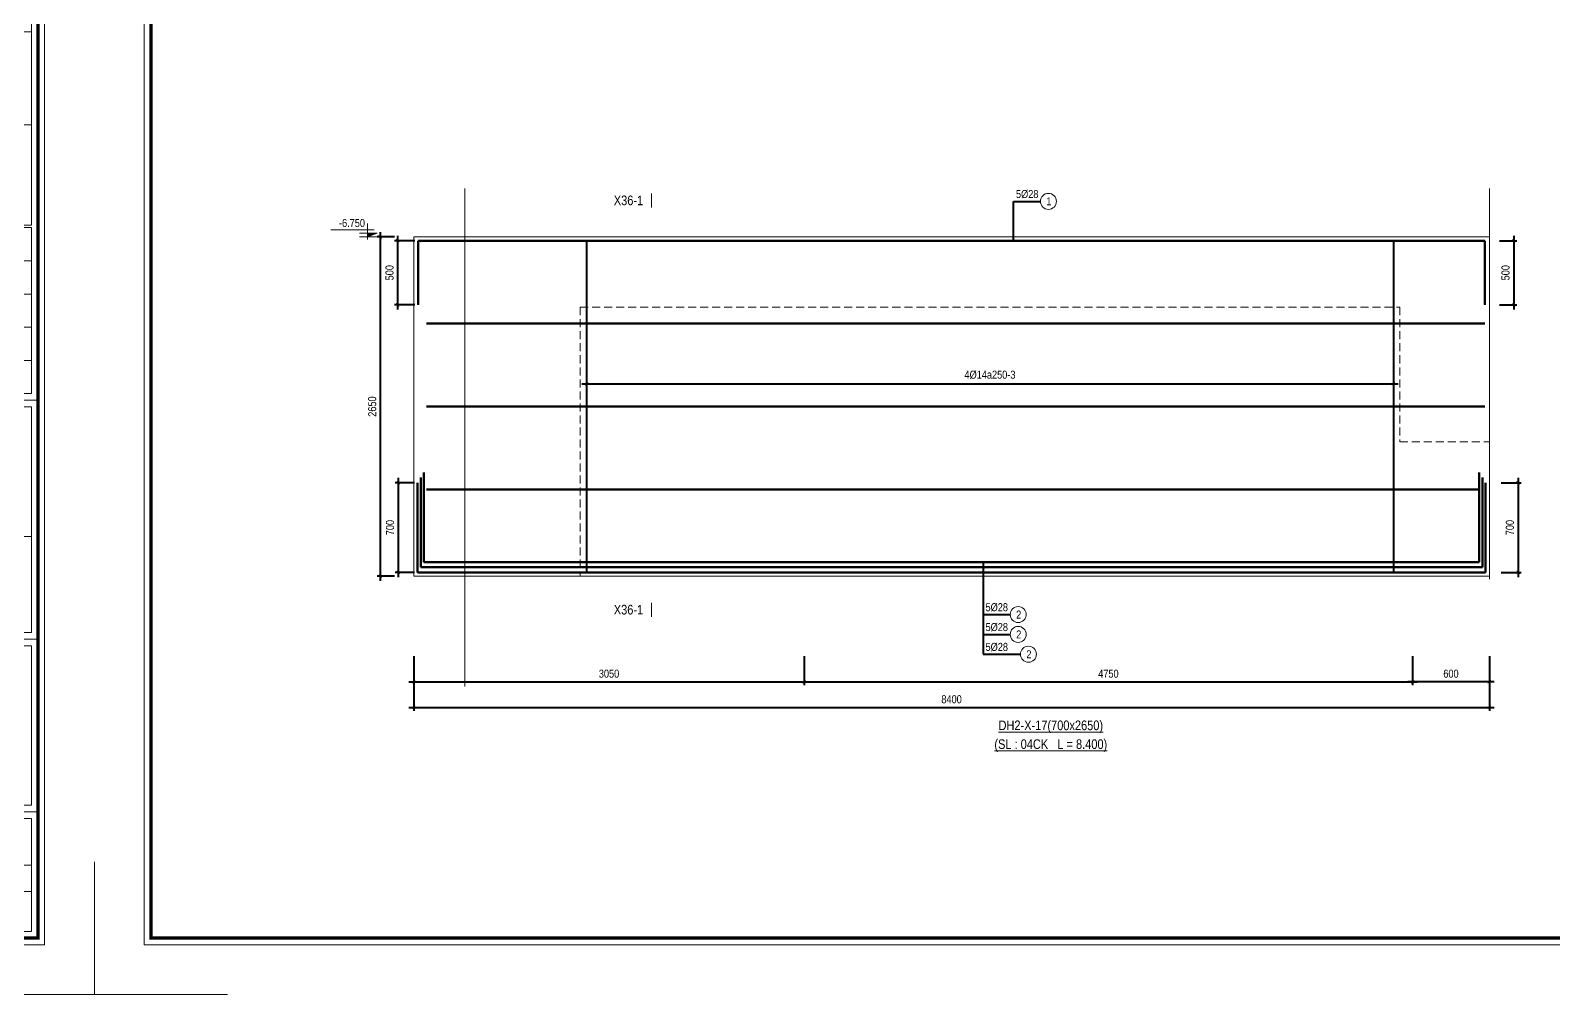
# Model space of a CAD drawing. Header units: millimetres. Extents: x 3014920 to 3563667, y -1638653 to -1356471.
# Drawn here: x 3214324 to 3226218, y -1601326 to -1593798 of the extents above; entities that cross this region are included whole.
import ezdxf
from ezdxf.enums import TextEntityAlignment as Align
from ezdxf.xclip import XClip

# ---------------------------------------------------------------- set-up
doc = ezdxf.new("R2010")
doc.units = ezdxf.units.MM
doc.header["$MEASUREMENT"] = 0
doc.header["$XCLIPFRAME"] = 0
doc.header["$PDMODE"] = 2
for name, pattern in [('6 TANG DIEN HINH 14-15$0$ACAD_ISO10W100', [18, 12, -3, 0, -3]), ('ACAD_ISO04W100', [30, 24, -3, 0, -3]), ('HIDDEN', [0.375, 0.25, -0.125])]:
    doc.linetypes.add(name, pattern=pattern)
doc.layers.get('0').update_dxf_attribs({"lineweight": 9})
doc.layers.get('Defpoints').update_dxf_attribs({"color": 10, "lineweight": 0})
for name, color, linetype, lineweight in [('CDAI', 21, 'Continuous', 40), ('CTHEP', 50, 'Continuous', 50), ('DBAO', 90, 'Continuous', 13), ('DGIONG', 130, 'Continuous', 13), ('HATCH', 154, 'Continuous', 9), ('KTH', 154, 'Continuous', 9), ('Net khuat', 8, 'HIDDEN', 13), ('TEXT', 7, 'Continuous', 15), ('TRUC', 251, 'ACAD_ISO04W100', 9)]:
    doc.layers.add(name, color=color, linetype=linetype, lineweight=lineweight)
doc.styles.add('Star-HelCon', font='VHELVCN_0.TTF')
doc.styles.add('TTP-HelCon', font='VHELVCN_0.TTF')
doc.styles.add('VNI-HELVE-CONDENSE', font='VHELVCN_0.TTF')
doc.dimstyles.new('kc-25', dxfattribs={"dimtxt": 62.5, "dimasz": 20, "dimexe": 20, "dimexo": 50, "dimgap": 25, "dimtad": 3, "dimdec": 0, "dimzin": 0, "dimdsep": 46, "dimtxsty": 'VNI-HELVE-CONDENSE', "dimblk": 'DIM', "dimcen": 2.5, "dimclrd": 256, "dimclre": 154, "dimclrt": 7, "dimaunit": 1, "dimadec": 0, "dimazin": 0, "dimtfac": 1, "dimtdec": 0, "dimtix": 1, "dimtmove": 0, "dimatfit": 3, "dimldrblk": 'DOT', "dimfxl": 1, "dimtolj": 1, "dimtzin": 0, "dimarcsym": 0})
doc.dimstyles.new('TTP-25', dxfattribs={"dimscale": 25, "dimtxt": 2.5, "dimasz": 1, "dimexe": 1, "dimexo": 1, "dimgap": 0.09, "dimtad": 0, "dimdec": 4, "dimrnd": 1, "dimzin": 9, "dimdsep": 46, "dimtxsty": 'TTP-HelCon', "dimblk": 'ARCHTICK', "dimcen": 0.09, "dimdle": 1.5, "dimclrd": 256, "dimclre": 256, "dimclrt": 7, "dimadec": 0, "dimazin": 0, "dimtfac": 1, "dimtdec": 4, "dimtmove": 0, "dimatfit": 3, "dimldrblk": 'ARCHTICK', "dimfxl": 1, "dimtvp": 1, "dimtolj": 1, "dimtzin": 0, "dimarcsym": 0})

# ---------------------------------------------------------------- blocks, each defined once
blk = doc.blocks.new('CODE')
at = {"layer": 'DBAO'}
for p, q in [((-63, 0), (-138, 30)), ((-138, 30), (0, 30)), ((-138, 0), (0, 0)), ((-113, 55), (224, 55)), ((-63, -20), (-63, 105))]:
    blk.add_line(p, q, dxfattribs=at)
at = {"layer": 'HATCH', "color": 1}
blk.add_solid([(-63, 0), (-138, 30), (-63, 30)], dxfattribs=at)
blk = doc.blocks.new('_ArchTick')
at = {"color": 0, "linetype": 'ByBlock', "const_width": 0.15}
blk.add_lwpolyline([(-0.5, -0.5), (0.5, 0.5)], dxfattribs=at)
blk = doc.blocks.new('*D347')
at = {"layer": 'Defpoints', "color": 0, "transparency": 16777216}
for p in [(-736, 70), (-872, -2580), (-736, -2580)]:
    blk.add_point(p, dxfattribs=at)
at = {"layer": 'KTH', "lineweight": -2, "transparency": 16777216}
for p, q in [((-761, 70), (-897, 70)), ((-872, 108), (-872, -2617)), ((-761, -2580), (-897, -2580))]:
    blk.add_line(p, q, dxfattribs=at)
at = {"layer": 'KTH', "lineweight": -2, "transparency": 16777216, "xscale": 25, "yscale": 25, "zscale": 25}
for p, rotation in [((-872, 70), 90), ((-872, -2580), 270)]:
    blk.add_blockref('_ArchTick', p, dxfattribs=dict(at, rotation=rotation))
at = {"layer": 'KTH', "color": 7, "transparency": 16777216, "insert": (-935, -1255), "char_height": 62.5, "attachment_point": 5, "rotation": 90, "style": 'TTP-HelCon'}
blk.add_mtext('\\A1;2650', dxfattribs=at)
blk = doc.blocks.new('*D348')
at = {"layer": 'Defpoints', "color": 0, "transparency": 16777216}
for p in [(2439, -3180), (7189, -3180), (7189, -3405)]:
    blk.add_point(p, dxfattribs=at)
at = {"layer": 'KTH', "lineweight": -2, "transparency": 16777216}
for p, q in [((2439, -3205), (2439, -3430)), ((7189, -3205), (7189, -3430)), ((2401, -3405), (7226, -3405))]:
    blk.add_line(p, q, dxfattribs=at)
at = {"layer": 'KTH', "lineweight": -2, "transparency": 16777216, "xscale": 25, "yscale": 25, "zscale": 25, "rotation": 180}
blk.add_blockref('_ArchTick', (2439, -3405), dxfattribs=at)
at = {"layer": 'KTH', "lineweight": -2, "transparency": 16777216, "xscale": 25, "yscale": 25, "zscale": 25}
blk.add_blockref('_ArchTick', (7189, -3405), dxfattribs=at)
at = {"layer": 'KTH', "color": 7, "transparency": 16777216, "insert": (4814, -3341), "char_height": 62.5, "attachment_point": 5, "style": 'TTP-HelCon'}
blk.add_mtext('\\A1;4750', dxfattribs=at)
blk = doc.blocks.new('DIM')
h = blk.add_hatch(color=1)
h.paths.add_polyline_path([(0.49, 0.29, 1), (0.29, 0.49), (-0.19, 0), (0.19, 0)])
h.paths.add_polyline_path([(0.19, 0), (-0.19, 0), (-0.49, -0.29, 1), (-0.29, -0.49)])
at = {"color": 9}
for p, q in [((-0.19, 0), (-1.5, 0)), ((0.19, 0), (1.5, 0))]:
    blk.add_line(p, q, dxfattribs=at)
at = {"color": 1}
for p, q in [((-0.49, -0.29), (0.29, 0.49)), ((-0.29, -0.49), (0.49, 0.29)), ((-0.19, 0), (0.19, 0))]:
    blk.add_line(p, q, dxfattribs=at)
blk.add_arc((-0.39, -0.39), 0.138, 135, 315, dxfattribs=at)
blk = doc.blocks.new('*D349')
at = {"layer": 'Defpoints', "color": 0, "transparency": 16777216}
for p in [(-611, -3180), (2439, -3180), (2439, -3405)]:
    blk.add_point(p, dxfattribs=at)
at = {"layer": 'KTH', "lineweight": -2, "transparency": 16777216}
for p, q in [((-611, -3205), (-611, -3430)), ((2439, -3205), (2439, -3430)), ((-649, -3405), (2476, -3405))]:
    blk.add_line(p, q, dxfattribs=at)
at = {"layer": 'KTH', "lineweight": -2, "transparency": 16777216, "xscale": 25, "yscale": 25, "zscale": 25, "rotation": 180}
blk.add_blockref('_ArchTick', (-611, -3405), dxfattribs=at)
at = {"layer": 'KTH', "lineweight": -2, "transparency": 16777216, "xscale": 25, "yscale": 25, "zscale": 25}
blk.add_blockref('_ArchTick', (2439, -3405), dxfattribs=at)
at = {"layer": 'KTH', "color": 7, "transparency": 16777216, "insert": (914, -3341), "char_height": 62.5, "attachment_point": 5, "style": 'TTP-HelCon'}
blk.add_mtext('\\A1;3050', dxfattribs=at)
blk = doc.blocks.new('*D350')
at = {"layer": 'Defpoints', "color": 0, "transparency": 16777216}
for p in [(-611, -3180), (7789, -3205), (7789, -3605)]:
    blk.add_point(p, dxfattribs=at)
at = {"layer": 'KTH', "lineweight": -2, "transparency": 16777216}
for p, q in [((-611, -3205), (-611, -3630)), ((7789, -3230), (7789, -3630)), ((-649, -3605), (7826, -3605))]:
    blk.add_line(p, q, dxfattribs=at)
at = {"layer": 'KTH', "lineweight": -2, "transparency": 16777216, "xscale": 25, "yscale": 25, "zscale": 25, "rotation": 180}
blk.add_blockref('_ArchTick', (-611, -3605), dxfattribs=at)
at = {"layer": 'KTH', "lineweight": -2, "transparency": 16777216, "xscale": 25, "yscale": 25, "zscale": 25}
blk.add_blockref('_ArchTick', (7789, -3605), dxfattribs=at)
at = {"layer": 'KTH', "color": 7, "transparency": 16777216, "insert": (3589, -3541), "char_height": 62.5, "attachment_point": 5, "style": 'TTP-HelCon'}
blk.add_mtext('\\A1;8400', dxfattribs=at)
blk = doc.blocks.new('*D351')
at = {"layer": 'Defpoints', "color": 0, "transparency": 16777216}
for p in [(739, -879), (7039, -879), (7039, -1077)]:
    blk.add_point(p, dxfattribs=at)
at = {"layer": 'KTH', "lineweight": -2, "transparency": 16777216}
for p, q in [((739, -904), (739, -1102)), ((7039, -904), (7039, -1102)), ((701, -1077), (7076, -1077))]:
    blk.add_line(p, q, dxfattribs=at)
at = {"layer": 'KTH', "lineweight": -2, "transparency": 16777216, "xscale": 25, "yscale": 25, "zscale": 25, "rotation": 180}
blk.add_blockref('_ArchTick', (739, -1077), dxfattribs=at)
at = {"layer": 'KTH', "lineweight": -2, "transparency": 16777216, "xscale": 25, "yscale": 25, "zscale": 25}
blk.add_blockref('_ArchTick', (7039, -1077), dxfattribs=at)
at = {"layer": 'KTH', "color": 7, "transparency": 16777216, "insert": (3889, -1007), "char_height": 62.5, "attachment_point": 5, "style": 'TTP-HelCon'}
blk.add_mtext('\\A1;4Þ14a250-3', dxfattribs=at)
blk = doc.blocks.new('*D352')
at = {"layer": 'Defpoints', "color": 0, "transparency": 16777216}
for p in [(7189, -3180), (7789, -3180), (7189, -3405)]:
    blk.add_point(p, dxfattribs=at)
at = {"layer": 'KTH', "lineweight": -2, "transparency": 16777216}
for p, q in [((7189, -3205), (7189, -3430)), ((7789, -3205), (7789, -3430)), ((7826, -3405), (7151, -3405))]:
    blk.add_line(p, q, dxfattribs=at)
at = {"layer": 'KTH', "lineweight": -2, "transparency": 16777216, "xscale": 25, "yscale": 25, "zscale": 25, "rotation": 180}
blk.add_blockref('_ArchTick', (7189, -3405), dxfattribs=at)
at = {"layer": 'KTH', "lineweight": -2, "transparency": 16777216, "xscale": 25, "yscale": 25, "zscale": 25}
blk.add_blockref('_ArchTick', (7789, -3405), dxfattribs=at)
at = {"layer": 'KTH', "color": 7, "transparency": 16777216, "insert": (7489, -3341), "char_height": 62.5, "attachment_point": 5, "style": 'TTP-HelCon'}
blk.add_mtext('\\A1;600', dxfattribs=at)
blk = doc.blocks.new('*D353')
at = {"layer": 'Defpoints', "color": 0, "transparency": 16777216}
for p in [(-581, -1850), (-732, -2550), (-581, -2550)]:
    blk.add_point(p, dxfattribs=at)
at = {"layer": 'KTH', "lineweight": -2, "transparency": 16777216}
for p, q in [((-606, -1850), (-757, -1850)), ((-732, -1812), (-732, -2587)), ((-606, -2550), (-757, -2550))]:
    blk.add_line(p, q, dxfattribs=at)
at = {"layer": 'KTH', "lineweight": -2, "transparency": 16777216, "xscale": 25, "yscale": 25, "zscale": 25}
for p, rotation in [((-732, -1850), 90), ((-732, -2550), 270)]:
    blk.add_blockref('_ArchTick', p, dxfattribs=dict(at, rotation=rotation))
at = {"layer": 'KTH', "color": 7, "transparency": 16777216, "insert": (-796, -2200), "char_height": 62.5, "attachment_point": 5, "rotation": 90, "style": 'TTP-HelCon'}
blk.add_mtext('\\A1;700', dxfattribs=at)
blk = doc.blocks.new('*D354')
at = {"layer": 'Defpoints', "color": 0, "transparency": 16777216}
for p in [(-736, 40), (-577, 40), (-577, -460)]:
    blk.add_point(p, dxfattribs=at)
at = {"layer": 'KTH', "lineweight": -2, "transparency": 16777216}
for p, q in [((-602, 40), (-761, 40)), ((-736, -497), (-736, 78)), ((-602, -460), (-761, -460))]:
    blk.add_line(p, q, dxfattribs=at)
at = {"layer": 'KTH', "lineweight": -2, "transparency": 16777216, "xscale": 25, "yscale": 25, "zscale": 25}
for p, rotation in [((-736, 40), 90), ((-736, -460), 270)]:
    blk.add_blockref('_ArchTick', p, dxfattribs=dict(at, rotation=rotation))
at = {"layer": 'KTH', "color": 7, "transparency": 16777216, "insert": (-800, -210), "char_height": 62.5, "attachment_point": 5, "rotation": 90, "style": 'TTP-HelCon'}
blk.add_mtext('\\A1;500', dxfattribs=at)
blk = doc.blocks.new('MC')
at = {"layer": 'CTHEP', "const_width": 10, "elevation": 0}
blk.add_lwpolyline([(36, 150), (36, 0)], dxfattribs=at)
at = {"layer": 'TEXT', "style": 'TTP-HelCon'}
blk.add_attdef('A', text='', height=100, dxfattribs=at).set_placement((-50, 26), align=Align.RIGHT)
blk = doc.blocks.new('*D355')
at = {"layer": 'Defpoints', "color": 0, "transparency": 16777216}
for p in [(7856, -1850), (7856, -2550), (8013, -2550)]:
    blk.add_point(p, dxfattribs=at)
at = {"layer": 'KTH', "lineweight": -2, "transparency": 16777216}
for p, q in [((7881, -1850), (8038, -1850)), ((8013, -1812), (8013, -2587)), ((7881, -2550), (8038, -2550))]:
    blk.add_line(p, q, dxfattribs=at)
at = {"layer": 'KTH', "lineweight": -2, "transparency": 16777216, "xscale": 25, "yscale": 25, "zscale": 25}
for p, rotation in [((8013, -1850), 90), ((8013, -2550), 270)]:
    blk.add_blockref('_ArchTick', p, dxfattribs=dict(at, rotation=rotation))
at = {"layer": 'KTH', "color": 7, "transparency": 16777216, "insert": (7949, -2200), "char_height": 62.5, "attachment_point": 5, "rotation": 90, "style": 'TTP-HelCon'}
blk.add_mtext('\\A1;700', dxfattribs=at)
blk = doc.blocks.new('*D356')
at = {"layer": 'Defpoints', "color": 0, "transparency": 16777216}
for p in [(7842, 40), (7842, -460), (7979, -460)]:
    blk.add_point(p, dxfattribs=at)
at = {"layer": 'KTH', "lineweight": -2, "transparency": 16777216}
for p, q in [((7867, 40), (8004, 40)), ((7979, 77), (7979, -498)), ((7867, -460), (8004, -460))]:
    blk.add_line(p, q, dxfattribs=at)
at = {"layer": 'KTH', "lineweight": -2, "transparency": 16777216, "xscale": 25, "yscale": 25, "zscale": 25}
for p, rotation in [((7979, 40), 90), ((7979, -460), 270)]:
    blk.add_blockref('_ArchTick', p, dxfattribs=dict(at, rotation=rotation))
at = {"layer": 'KTH', "color": 7, "transparency": 16777216, "insert": (7915, -210), "char_height": 62.5, "attachment_point": 5, "rotation": 90, "style": 'TTP-HelCon'}
blk.add_mtext('\\A1;500', dxfattribs=at)
blk = doc.blocks.new('2X-19')
at = {"layer": 'CTHEP'}
blk.add_lwpolyline([(45716.55231, -5464.16584), (74311.55328, -5464.16584), (74311.55328, -4864.16584)], dxfattribs=at)
blk = doc.blocks.new('CHG_XX_Khung ten')
for p, q in [((687, 179), (824, 179)), ((687, 107), (824, 107)), ((687, 55), (824, 55))]:
    blk.add_line(p, q)
at = {"linetype": 'Continuous'}
blk.add_line((689, 39), (822, 39), dxfattribs=at)
blk.add_lwpolyline([(15, 579), (826, 579), (826, 15), (15, 15)], close=True)
at = {"color": 4, "linetype": 'Continuous', "const_width": 1}
blk.add_lwpolyline([(17, 577), (824, 577), (824, 17), (17, 17)], close=True, dxfattribs=at)
at = {"linetype": 'Continuous'}
for points in [[(689, 317.93), (822, 317.93), (822, 289.93), (689, 289.93)], [(689, 289.93), (822, 289.93), (822, 261.93), (689, 261.93)], [(689, 177), (822, 177), (822, 138), (689, 138)], [(689, 109), (822, 109), (822, 138), (689, 138)], [(689, 105), (822, 105), (822, 57), (689, 57)], [(689, 53), (822, 53), (822, 31), (689, 31)], [(822, 19), (689, 19), (689, 31), (822, 31)]]:
    blk.add_lwpolyline(points, close=True, dxfattribs=at)
at = {"color": 9, "linetype": 'Continuous'}
for points in [[(689, 261.93), (822, 261.93), (822, 231.73), (689, 231.73)], [(822, 221), (689, 221), (689, 231), (822, 231)], [(822, 211), (689, 211), (689, 221), (822, 221)], [(822, 201), (689, 201), (689, 211), (822, 211)], [(822, 191), (689, 191), (689, 201), (822, 201)], [(822, 181), (689, 181), (689, 191), (822, 191)]]:
    blk.add_lwpolyline(points, close=True, dxfattribs=at)
blk.add_lwpolyline([(822, 211), (689, 211), (822, 211)], dxfattribs=at)
at = {"layer": 'Defpoints', "color": 1, "ltscale": 2}
for points in [[(40.06, 0), (0, 0), (0, 40)], [(800.94, 0), (841, 0), (841, 40)]]:
    blk.add_lwpolyline(points, dxfattribs=at)
blk = doc.blocks.new('2X-36')
at = {"layer": 'CDAI'}
for points in [[(738.8969, 40.00211), (738.8969, -2549.99789)], [(7038.89525, 40), (7038.89525, -2550)]]:
    blk.add_lwpolyline(points, dxfattribs=at)
at = {"layer": 'CTHEP'}
for p, q in [((-576.69215, 40), (-576.69215, -460)), ((7754.54899, 40), (7754.54899, -460)), ((7754.54899, -607.5), (-511.11061, -607.5)), ((7754.54899, -1255), (-511.11061, -1255)), ((-531.1031, -2470), (-531.1031, -1770)), ((7708.89686, -2470), (7708.89686, -1770)), ((-581.1031, -2550), (-581.1031, -1850)), ((-556.1031, -2510), (-556.1031, -1810)), ((7717.06201, -1902.5), (-511.11061, -1902.5)), ((7733.89686, -2510), (7733.89686, -1810)), ((7758.89686, -2550), (7758.89686, -1850))]:
    blk.add_line(p, q, dxfattribs=at)
for points in [[(-576.69215, 40), (7754.54899, 40)], [(7708.89686, -2470), (-531.1031, -2470)], [(7188.90045, -2470), (7708.89686, -2470)], [(-581.1031, -2550), (7758.89686, -2550)], [(7733.89686, -2510), (-556.1031, -2510)], [(7188.89723, -2510), (7733.89686, -2510)]]:
    blk.add_lwpolyline(points, dxfattribs=at)
at = {"layer": 'DBAO', "linetype": 'Continuous'}
blk.add_line((-611.1031, 70), (7788.89686, 70), dxfattribs=at)
at = {"layer": 'DBAO', "linetype": 'Continuous', "flags": 128}
blk.add_lwpolyline([(7788.89686, -2580), (-611.1031, -2580), (-611.1031, 70)], dxfattribs=at)
at = {"layer": 'DGIONG'}
for centre in [(4345.15017, 347.45019), (4109.21605, -2878.91234), (4109.21602, -3033.89334), (4188.98555, -3188.87434)]:
    blk.add_circle(centre, 62.5, dxfattribs=at)
at = {"layer": 'Net khuat', "ltscale": 250}
for p, q in [((688.8969, -479.96736), (7088.89525, -479.98528)), ((688.8969, -479.96736), (688.8969, -2580)), ((7088.89525, -479.98528), (7088.89525, -1530)), ((7088.89525, -1530), (7788.89686, -1530))]:
    blk.add_line(p, q, dxfattribs=at)
at = {"layer": 'TRUC', "linetype": '6 TANG DIEN HINH 14-15$0$ACAD_ISO10W100', "ltscale": 1250}
for points in [[(-211.10146, 448.27092), (-211.10146, -3442.17367)], [(7788.89686, 448.27092), (7788.89686, -2602.59717)]]:
    blk.add_lwpolyline(points, dxfattribs=at)
at = {"xscale": 0.75, "yscale": 0.75, "zscale": 0.75}
for p in [(1217.97746, 298.02065), (1217.97746, -2898.04276)]:
    blk.add_blockref('MC', p, dxfattribs=at).add_auto_attribs({'A': 'X36-1'})
at = {"layer": 'KTH', "linetype": 'Continuous', "xscale": -1}
blk.add_blockref('CODE', (-1034.04116, 70), dxfattribs=at)
at = {"layer": 'TEXT', "style": 'TTP-HelCon'}
for p in [(4092.16194, 373.30314, 0), (3854.29768, -2853.05939, 0), (3854.29764, -3008.04039, 0), (3854.29764, -3163.0214, 0)]:
    blk.add_text('5Þ28', height=62.5, dxfattribs=at).set_placement(p)
at = {"layer": 'TEXT', "style": 'Star-HelCon'}
for s, p in [('1', (4349.31683, 347.45019)), ('2', (4113.38272, -2878.91234)), ('2', (4113.38268, -3033.89334)), ('2', (4193.15222, -3188.87434))]:
    blk.add_text(s, height=62.5, dxfattribs=at).set_placement(p, align=Align.MIDDLE)
at = {"layer": 'TEXT', "style": 'TTP-HelCon'}
blk.add_text('-6.750', height=62.5, dxfattribs=at).set_placement((-991.77449, 146.99499), align=Align.RIGHT)
for s, p in [('%%UDH2-X-17(700x2650)', (4363.8969, -3781.64574)), ('%%U(SL : 04CK   L = 8.400)', (4363.8969, -3928.54034))]:
    blk.add_text(s, height=75, dxfattribs=at).set_placement(p, align=Align.CENTER)
at = {"layer": 'KTH'}
for base, p1, p2, angle, picture, middle in [((-871.54116, -2580), (-735.54116, 70), (-735.54116, -2580), 90, '*D347', (-935.37449, -1255)), ((7788.89686, -3604.95574), (-611.1031, -3180), (7788.89686, -3205), 180, '*D350', (3588.89688, -3541.1224)), ((7188.89723, -3405), (7788.89686, -3180), (7188.89723, -3180), 180, '*D352', (7488.89704, -3341.16667))]:
    dim = blk.add_linear_dim(base=base, p1=p1, p2=p2, angle=angle, dimstyle='TTP-25', override={"dimtmove": 1}, dxfattribs=at)
    dim.commit()
    dim.dimension.update_dxf_attribs({"geometry": picture, "text_midpoint": middle})
for p1, p2, distance, picture, middle in [((-576.69215, -460), (-576.69215, 40), 159.725, '*D354', (-800.25048, -210)), ((-581.1031, -1850), (-581.1031, -2550), -151.38305, '*D353', (-796.31948, -2200))]:
    dim = blk.add_aligned_dim(p1=p1, p2=p2, distance=distance, dimstyle='TTP-25', override={"dimtmove": 1}, dxfattribs=at)
    dim.commit()
    dim.dimension.update_dxf_attribs({"geometry": picture, "text_midpoint": middle})
for p1, p2, distance, picture, middle in [((7842.13099, 40), (7842.13099, -460), 137.188, '*D356', (7915.48565, -210)), ((7855.57451, -1850), (7855.57451, -2550), 157.568, '*D355', (7949.30918, -2200))]:
    dim = blk.add_aligned_dim(p1=p1, p2=p2, distance=distance, dimstyle='TTP-25', dxfattribs=at)
    dim.commit()
    dim.dimension.update_dxf_attribs({"geometry": picture, "text_midpoint": middle})
dim = blk.add_linear_dim(base=(7038.89525, -1076.62048), p1=(738.8969, -879.48381), p2=(7038.89525, -879.48381), text='4Þ14a250-3', dimstyle='TTP-25', override={"dimtmove": 1}, dxfattribs=at)
dim.commit()
dim.dimension.update_dxf_attribs({"geometry": '*D351', "text_midpoint": (3888.89607, -1006.70381)})
for base, p1, p2, picture, middle in [((2438.89528, -3405), (-611.10308, -3180), (2438.89528, -3180), '*D349', (913.8961, -3341.16667)), ((7188.897228, -3404.999999), (2438.895283, -3180), (7188.897228, -3179.999999), '*D348', (4813.896256, -3341.166666))]:
    dim = blk.add_linear_dim(base=base, p1=p1, p2=p2, dimstyle='TTP-25', override={"dimtmove": 1}, dxfattribs=at)
    dim.commit()
    dim.dimension.update_dxf_attribs({"geometry": picture, "text_midpoint": middle})
at = {"layer": 'DGIONG'}
for points in [[(4073.65017, 40), (4073.6499, 347.45019), (4282.65017, 347.45019)], [(3835.78575, -2470), (3835.78565, -2878.91234), (4046.71605, -2878.91234)], [(3835.78577, -2510), (3835.78561, -3033.89334), (4046.71602, -3033.89334)], [(3835.78572, -2550), (3835.78561, -3188.87434), (4126.48555, -3188.87434)]]:
    blk.add_leader(points, dimstyle='kc-25', override={"dimtad": 0, "dimldrblk": 'ArchTick', "dimfxl": 100, "dimarcsym": 1}, dxfattribs=at)

msp = doc.modelspace()

# ---------------------------------------------------------------- block references
at = {"color": 5, "xscale": 25.92478421704392, "yscale": 25.92478421704392, "zscale": 25.92478421704392}
msp.add_blockref('CHG_XX_Khung ten', (3193020.57556, -1601326.46106), dxfattribs=at)
at = {"layer": 'CDAI', "color": 5}
msp.add_blockref('2X-36', (3217927.85669, -1595480.19337), dxfattribs=at)
at = {"layer": 'DBAO'}
ref = msp.add_blockref('2X-19', (3173805.75753, -1594048.79898), dxfattribs=at)
XClip(ref).set_block_clipping_path([(64853.631476596, -6976.9754938139), (74911.26701811, -3554.130279497)])

# ---------------------------------------------------------------- next in the draw order: block references
at = {"color": 5, "xscale": 25.92478421704392, "yscale": 25.92478421704392, "zscale": 25.92478421704392}
msp.add_blockref('CHG_XX_Khung ten', (3214823.31909, -1601326.46106), dxfattribs=at)

doc.saveas('drawing.dxf')
